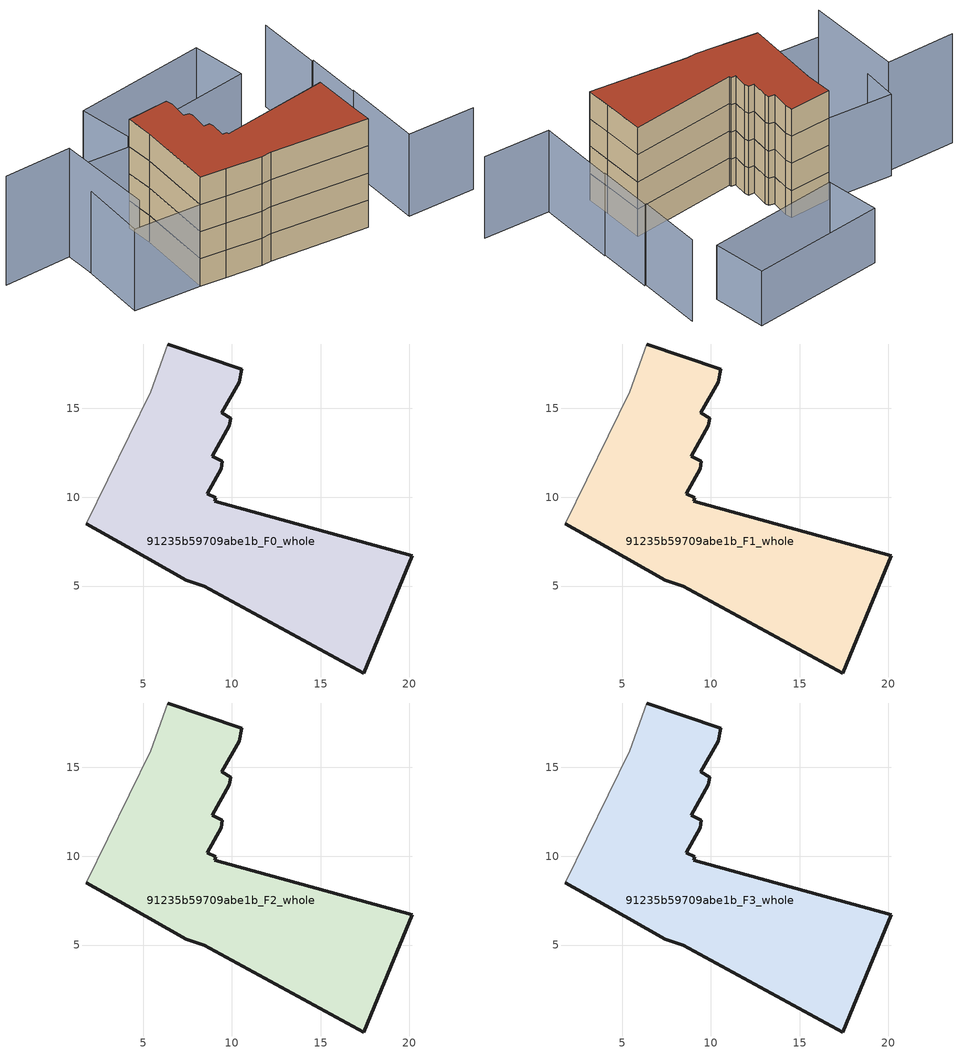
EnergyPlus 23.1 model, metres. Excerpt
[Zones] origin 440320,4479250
91235b59709abe1b_F0_whole
 floor ground (EU_floor_Construction): 10.56,17.2 10.4,16.48 9.43,14.76 9.94,14.45 9.84,14.03 8.9,12.32 9.45,12.04 9.41,11.61 8.63,10.21 9.09,9.98 9.05,9.77 20.15,6.7 18.42,2.48 17.44,0.11 8.43,4.99 7.43,5.32 4.12,7.2 1.8,8.51 5.42,15.94 6.4,18.63 z0
 wall outside (EU_wall_Construction): 1.8,8.51 4.12,7.2 7.43,5.32 8.43,4.99 17.44,0.11 18.42,2.48 20.15,6.7 9.05,9.77 9.09,9.98 8.63,10.21 9.41,11.61 9.45,12.04 8.9,12.32 9.84,14.03 9.94,14.45 9.43,14.76 10.4,16.48 10.56,17.2 6.4,18.63 z0:3
 wall adiabatic (EU_wall_Construction): 6.4,18.63 5.42,15.94 1.8,8.51 z0:3
91235b59709abe1b_F1_whole
 floor to 91235b59709abe1b_F0_whole (EU_floor_Construction): 10.56,17.2 10.4,16.48 9.43,14.76 9.94,14.45 9.84,14.03 8.9,12.32 9.45,12.04 9.41,11.61 8.63,10.21 9.09,9.98 9.05,9.77 20.15,6.7 18.42,2.48 17.44,0.11 8.43,4.99 7.43,5.32 4.12,7.2 1.8,8.51 5.42,15.94 6.4,18.63 z3
 wall outside (EU_wall_Construction): 1.8,8.51 4.12,7.2 7.43,5.32 8.43,4.99 17.44,0.11 18.42,2.48 20.15,6.7 9.05,9.77 9.09,9.98 8.63,10.21 9.41,11.61 9.45,12.04 8.9,12.32 9.84,14.03 9.94,14.45 9.43,14.76 10.4,16.48 10.56,17.2 6.4,18.63 z3:6
 wall adiabatic (EU_wall_Construction): 6.4,18.63 5.42,15.94 1.8,8.51 z3:6
91235b59709abe1b_F2_whole
 floor to 91235b59709abe1b_F1_whole (EU_floor_Construction): 10.56,17.2 10.4,16.48 9.43,14.76 9.94,14.45 9.84,14.03 8.9,12.32 9.45,12.04 9.41,11.61 8.63,10.21 9.09,9.98 9.05,9.77 20.15,6.7 18.42,2.48 17.44,0.11 8.43,4.99 7.43,5.32 4.12,7.2 1.8,8.51 5.42,15.94 6.4,18.63 z6
 wall outside (EU_wall_Construction): 1.8,8.51 4.12,7.2 7.43,5.32 8.43,4.99 17.44,0.11 18.42,2.48 20.15,6.7 9.05,9.77 9.09,9.98 8.63,10.21 9.41,11.61 9.45,12.04 8.9,12.32 9.84,14.03 9.94,14.45 9.43,14.76 10.4,16.48 10.56,17.2 6.4,18.63 z6:9
 wall adiabatic (EU_wall_Construction): 6.4,18.63 5.42,15.94 1.8,8.51 z6:9
91235b59709abe1b_F3_whole
 floor to 91235b59709abe1b_F2_whole (EU_floor_Construction): 10.56,17.2 10.4,16.48 9.43,14.76 9.94,14.45 9.84,14.03 8.9,12.32 9.45,12.04 9.41,11.61 8.63,10.21 9.09,9.98 9.05,9.77 20.15,6.7 18.42,2.48 17.44,0.11 8.43,4.99 7.43,5.32 4.12,7.2 1.8,8.51 5.42,15.94 6.4,18.63 z9
 wall outside (EU_wall_Construction): 1.8,8.51 4.12,7.2 7.43,5.32 8.43,4.99 17.44,0.11 18.42,2.48 20.15,6.7 9.05,9.77 9.09,9.98 8.63,10.21 9.41,11.61 9.45,12.04 8.9,12.32 9.84,14.03 9.94,14.45 9.43,14.76 10.4,16.48 10.56,17.2 6.4,18.63 z9:12
 wall adiabatic (EU_wall_Construction): 6.4,18.63 5.42,15.94 1.8,8.51 z9:12
 roof outside (EU_roof_Construction): 17.44,0.11 18.42,2.48 20.15,6.7 9.05,9.77 9.09,9.98 8.63,10.21 9.41,11.61 9.45,12.04 8.9,12.32 9.84,14.03 9.94,14.45 9.43,14.76 10.4,16.48 10.56,17.2 6.4,18.63 5.42,15.94 1.8,8.51 4.12,7.2 7.43,5.32 8.43,4.99 z12
shading: 27.4,-5.02 20.86,-2.19 / 20.86,-2.19 24.27,5.67 / 24.13,5.58 26.51,11.18 / 26.34,11.25 29.11,17.68 / 6.67,18.5 1.8,8.51 / 1.8,8.51 -4.55,11.61 / -4.55,11.61 0.31,21.6 / 0.31,21.6 6.67,18.5 z0:9; 25.04,17.88 11.33,21.66 / 11.33,21.66 12.86,27.23 / 12.86,27.23 26.57,23.45 / 26.57,23.45 25.04,17.88 z0:6; -6.96,23.69 -0.24,20.99 / -0.24,20.99 -4.07,11.44 z0:12
[Building]
EU S2 Campaign: North Axis=0; Terrain=City; Solar Distribution=FullExterior
[Site:Location]
Madrid: Latitude=40.5; Longitude=-3.5; Time Zone=1; Elevation=609
[SizingPeriod:WeatherFileDays]
AnnualSizingPeriod: Begin Month=1; Begin Day of Month=1; End Month=12; End Day of Month=31; Day of Week for Start Day=Monday; Use Weather File Daylight Saving Period=No; Use Weather File Rain and Snow Indicators=No
[MATERIAL]
EU_InternalMass_Material: Roughness=MediumRough; Thickness=0.1; Conductivity=1; Density=1800; Specific Heat=900; Thermal Absorptance=0.9; Solar Absorptance=0.7; Visible Absorptance=0.7
[MATERIAL:NOMASS] Roughness=MediumRough; Thermal Absorptance=0.9; Solar Absorptance=0.7; Visible Absorptance=0.7
Name | Thermal Resistance
EU_wall_NoMass; EU_roof_NoMass | 2.16768
EU_floor_NoMass | 1.14339
[CONSTRUCTION]
EU_wall_Construction: EU_wall_NoMass
EU_roof_Construction: EU_roof_NoMass
EU_floor_Construction: EU_floor_NoMass
EU_InternalMass_Construction: EU_InternalMass_Material
[ZONE] Type=1; Multiplier=1; Ceiling Height=autocalculate; Volume=385.745; Floor Area=autocalculate; Part of Total Floor Area=Yes
91235b59709abe1b_F0_whole; 91235b59709abe1b_F1_whole; 91235b59709abe1b_F2_whole; 91235b59709abe1b_F3_whole
[INTERNALMASS] Construction=EU_InternalMass_Construction; Surface Area=128.582
Name | Zone or ZoneList
91235b59709abe1b_F0_whole_EU_InternalMass | 91235b59709abe1b_F0_whole
91235b59709abe1b_F1_whole_EU_InternalMass | 91235b59709abe1b_F1_whole
91235b59709abe1b_F2_whole_EU_InternalMass | 91235b59709abe1b_F2_whole
91235b59709abe1b_F3_whole_EU_InternalMass | 91235b59709abe1b_F3_whole
[OTHEREQUIPMENT] Fuel Type=Electricity; Design Level Calculation Method=Watts/Area; Power per Zone Floor Area=1; Fraction Latent=0; Fraction Radiant=0; Fraction Lost=0; Carbon Dioxide Generation Rate=0; EndUse Subcategory=EU_Step8_InternalGains
Name | Zone or ZoneList or Space or SpaceList | Schedule
EU_Step8_InternalGain_91235b59709abe1b_F0_whole_f000 | 91235b59709abe1b_F0_whole | EU_Step8_GainSchedule_91235b59709abe1b_F0_whole_f000
EU_Step8_InternalGain_91235b59709abe1b_F1_whole_f000 | 91235b59709abe1b_F1_whole | EU_Step8_GainSchedule_91235b59709abe1b_F1_whole_f000
EU_Step8_InternalGain_91235b59709abe1b_F2_whole_f000 | 91235b59709abe1b_F2_whole | EU_Step8_GainSchedule_91235b59709abe1b_F2_whole_f000
EU_Step8_InternalGain_91235b59709abe1b_F3_whole_f000 | 91235b59709abe1b_F3_whole | EU_Step8_GainSchedule_91235b59709abe1b_F3_whole_f000
[ZONEVENTILATION:DESIGNFLOWRATE] Schedule=EU_AlwaysOn; Design Flow Rate Calculation Method=AirChanges/Hour; Air Changes per Hour=0.480546; Ventilation Type=Natural; Fan Pressure Rise=0; Fan Total Efficiency=1; Constant Term Coefficient=1; Temperature Term Coefficient=0; Velocity Term Coefficient=0; Velocity Squared Term Coefficient=0; Minimum Indoor Temperature=-100; Maximum Indoor Temperature=100; Delta Temperature=-100; Minimum Outdoor Temperature=-100; Maximum Outdoor Temperature=100; Maximum Wind Speed=40
Name | Zone or ZoneList or Space or SpaceList
EU_ConstantAir_91235b59709abe1b_F0_whole | 91235b59709abe1b_F0_whole
EU_ConstantAir_91235b59709abe1b_F1_whole | 91235b59709abe1b_F1_whole
EU_ConstantAir_91235b59709abe1b_F2_whole | 91235b59709abe1b_F2_whole
EU_ConstantAir_91235b59709abe1b_F3_whole | 91235b59709abe1b_F3_whole
[HVACTEMPLATE:THERMOSTAT] Constant Heating Setpoint=20; Constant Cooling Setpoint=50
EU_HeatOnly_91235b59709abe1b_F0_whole; EU_HeatOnly_91235b59709abe1b_F1_whole; EU_HeatOnly_91235b59709abe1b_F2_whole; EU_HeatOnly_91235b59709abe1b_F3_whole
[HVACTEMPLATE:ZONE:IDEALLOADSAIRSYSTEM] System Availability Schedule=EU_AlwaysOn; Maximum Heating Supply Air Temperature=50; Minimum Cooling Supply Air Temperature=13; Maximum Heating Supply Air Humidity Ratio=0.0156; Minimum Cooling Supply Air Humidity Ratio=0.0077; Heating Limit=NoLimit; Cooling Limit=NoLimit; Heating Availability Schedule=EU_AlwaysOn; Cooling Availability Schedule=EU_CoolingOff; Dehumidification Control Type=ConstantSensibleHeatRatio; Cooling Sensible Heat Ratio=0.7; Dehumidification Setpoint=60; Humidification Control Type=None; Humidification Setpoint=30; Outdoor Air Method=None; Outdoor Air Flow Rate per Person=0.00944; Outdoor Air Flow Rate per Zone Floor Area=0; Outdoor Air Flow Rate per Zone=0; Demand Controlled Ventilation Type=None; Outdoor Air Economizer Type=NoEconomizer; Heat Recovery Type=None; Sensible Heat Recovery Effectiveness=0.7; Latent Heat Recovery Effectiveness=0.65
Name | Template Thermostat
91235b59709abe1b_F0_whole | EU_HeatOnly_91235b59709abe1b_F0_whole
91235b59709abe1b_F1_whole | EU_HeatOnly_91235b59709abe1b_F1_whole
91235b59709abe1b_F2_whole | EU_HeatOnly_91235b59709abe1b_F2_whole
91235b59709abe1b_F3_whole | EU_HeatOnly_91235b59709abe1b_F3_whole
[SIZING:ZONE] Zone Cooling Design Supply Air Temperature Input Method=SupplyAirTemperature; Zone Cooling Design Supply Air Temperature=13; Zone Heating Design Supply Air Temperature Input Method=SupplyAirTemperature; Zone Heating Design Supply Air Temperature=50; Zone Cooling Design Supply Air Humidity Ratio=0.008; Zone Heating Design Supply Air Humidity Ratio=0.008; Cooling Design Air Flow Method=DesignDay; Cooling Design Air Flow Rate=0; Cooling Minimum Air Flow per Zone Floor Area=0.000762; Cooling Minimum Air Flow=0; Cooling Minimum Air Flow Fraction=0.2; Heating Design Air Flow Method=DesignDay; Heating Design Air Flow Rate=0; Heating Maximum Air Flow per Zone Floor Area=0.002032; Heating Maximum Air Flow=0.141576; Heating Maximum Air Flow Fraction=0.3; Account for Dedicated Outdoor Air System=No; Dedicated Outdoor Air System Control Strategy=NeutralSupplyAir; Dedicated Outdoor Air Low Setpoint Temperature for Design=autosize; Dedicated Outdoor Air High Setpoint Temperature for Design=autosize; Zone Load Sizing Method=Sensible Load Only No Latent Load; Zone Latent Cooling Design Supply Air Humidity Ratio Input Method=HumidityRatioDifference; Zone Cooling Design Supply Air Humidity Ratio Difference=0.005; Zone Latent Heating Design Supply Air Humidity Ratio Input Method=HumidityRatioDifference; Zone Humidification Design Supply Air Humidity Ratio Difference=0.005
91235b59709abe1b_F0_whole; 91235b59709abe1b_F1_whole; 91235b59709abe1b_F2_whole; 91235b59709abe1b_F3_whole
[SCHEDULE:CONSTANT]
Name | Hourly Value
EU_AlwaysOn | 1
EU_CoolingOff | 0
[SCHEDULE:FILE] Column Number=1; Rows to Skip at Top=0; Number of Hours of Data=8760; Column Separator=Comma; Interpolate to Timestep=No; Minutes per Item=60; Adjust Schedule for Daylight Savings=Yes
Name | File
EU_Step8_GainSchedule_91235b59709abe1b_F0_whole_f000 | ../../schedules/91235b59709abe1b/91235b59709abe1b_F0_whole_f000_gain.csv
EU_Step8_GainSchedule_91235b59709abe1b_F1_whole_f000 | ../../schedules/91235b59709abe1b/91235b59709abe1b_F1_whole_f000_gain.csv
EU_Step8_GainSchedule_91235b59709abe1b_F2_whole_f000 | ../../schedules/91235b59709abe1b/91235b59709abe1b_F2_whole_f000_gain.csv
EU_Step8_GainSchedule_91235b59709abe1b_F3_whole_f000 | ../../schedules/91235b59709abe1b/91235b59709abe1b_F3_whole_f000_gain.csv
